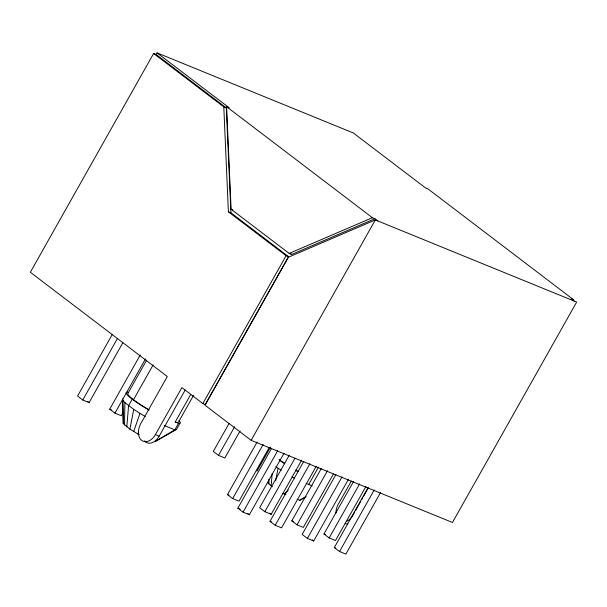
<?xml version="1.0" encoding="UTF-8"?>
<svg xmlns="http://www.w3.org/2000/svg" width="607" height="607" viewBox="0 0 607 607"><rect width="100%" height="100%" fill="white"/><g stroke="black" fill="none" stroke-linecap="round" stroke-linejoin="round"><path stroke-width="0.91" d="M124.541 425.021L124.875 402.608L122.834 400.309L122.614 398.966L123.304 423.625L129.921 429.119L139.246 434.764M272.391 486.677L268.886 483.916L268.954 479.242M126.795 426.888L128.593 405.696L132.25 399.209L133.517 399.732L153.146 364.883M271.139 485.79L272.156 473.801M129.921 429.119L133.745 409.361L124.875 402.608M275.654 480.827L278.089 468.263L275.882 466.684M133.692 431.539L139.967 413.367L133.745 409.361M137.857 434.005L138.753 432.351M153.624 53.484L30.35 272.255L167.304 376.507L140.824 423.504A13.134 8.999 -67.8 0 0 141.719 440.401A13.134 8.999 -67.8 0 0 155.4 434.604L181.88 387.607L202.821 403.549L205.356 404.581L288.651 256.761L230.926 212.822L228.391 211.79L223.801 106.9L153.624 53.484L156.158 54.516L226.328 107.932L230.926 212.822M156.158 54.516L157.069 52.892L353.327 132.971L425.393 187.829L427.927 188.868L573.714 299.843L571.187 298.811L574.116 301.042M112.242 334.503L77.567 396.045L82.772 400.005L89.108 402.593L122.857 342.689M82.772 400.005L117.447 338.463M123.578 411.607L121.263 415.712L114.935 413.132L109.73 409.164L140.24 355.012M114.935 413.132L145.452 358.972M146.621 360.186L127.895 393.412A29.09 3.847 29.4 0 0 149.011 409.816M144.345 440.811A13.134 8.999 -67.8 0 0 159.201 436.152L185.218 389.982M180.097 423.056L176.447 429.536L155.324 441.433L174.831 429.839L178.488 423.36L175.195 422.009L190.719 394.459M193.534 395.385L178.466 422.131A29.09 3.847 29.4 0 1 176.956 422.411L175.195 422.009M202.821 403.549L286.117 255.729L228.391 211.79M229.021 423.527L213.3 451.426L218.505 455.387L224.84 457.974L240.099 430.894M218.505 455.387L234.689 426.668M251.139 440.333L375.331 219.931L576.65 302.074L452.465 522.475L251.139 440.333L204.908 405.135L288.196 257.315L375.331 219.931M269.06 447.829L239.006 501.162L232.671 498.582L227.466 494.614L257.057 442.101M232.671 498.582L263.188 444.423M257.004 471.093L270.411 447.298M284.053 453.201L249.378 514.736L243.043 512.156L237.838 508.196L271.595 448.292M243.043 512.156L277.725 450.614M289.22 455.227L259.629 507.74L264.834 511.701L271.162 514.288L301.679 460.129M264.834 511.701L294.888 458.368M316.217 466.32L281.542 527.862L275.206 525.275L270.001 521.314L303.75 461.419M275.206 525.275L309.881 463.74M308.72 484.462L318.493 467.124M333.38 474.075L303.325 527.407L296.998 524.827L291.785 520.859L321.376 468.346M296.998 524.827L327.514 470.668M335.914 474.537L302.165 534.441L307.37 538.401L313.698 540.981L348.372 479.447M307.37 538.401L342.045 476.859M351.354 481.017L338.342 504.098A13.134 8.999 -67.8 0 0 335.937 512.961M366.006 486.374L335.489 540.534L329.153 537.946L323.948 533.985L353.54 481.472M329.153 537.946L359.67 483.794M380.536 492.565L345.861 554.108L339.533 551.52L334.32 547.56L368.077 487.664M354.784 511.906L352.925 515.199A13.134 8.999 -67.8 0 1 346.271 521.595M355.71 510.252L360.824 501.185M361.749 499.538L362.683 497.884M363.608 496.238L368.259 487.99M339.533 551.52L374.208 489.986M282.9 493.279L284.288 494.045L288.279 490.084M297.104 499.28L299.668 500.327L306.171 496.465M304.911 497.512L299.668 500.327M157.069 52.892L229.135 107.75L226.608 106.718L231.092 209.218L289.16 253.415L372.395 217.701L374.929 218.732L377.858 220.963M289.16 253.415L291.686 254.447L374.929 218.732M123.175 422.813L123.653 422.722M176.447 429.536L174.831 429.839L164.376 425.568M223.801 106.9L226.328 107.932M231.092 209.218L232.785 209.901M286.117 255.729L288.651 256.761M306.103 483.392L312.21 485.888M109.73 409.164L111.309 409.808M155.4 434.604L159.201 436.152M284.288 494.045L286.003 494.743M227.466 494.614L229.051 495.259M291.785 520.859L293.371 521.504M323.948 533.985L325.534 534.63M237.838 508.196L240.213 509.159M270.001 521.314L271.579 521.959M334.32 547.56L335.906 548.204M291.967 476.761L294.319 478.043M139.967 413.367L145.316 416.531M278.089 468.263L281.2 470.266M226.608 106.718L372.395 217.701M290.184 253.301L291.686 254.447M312.21 539.851L313.698 540.981M269.675 513.15L271.162 514.288M247.891 513.605L249.378 514.736M87.62 401.455L89.108 402.593M267.649 482.527L268.886 483.916M122.834 400.309L123.304 423.625M347.545 523.803A13.134 8.999 -67.8 0 1 345.148 523.598M179.08 420.674A30.965 4.097 29.4 0 1 178.488 423.36M148.943 410.059A30.965 4.097 29.4 0 1 127.88 392.183M298.325 471.502A29.09 3.847 29.4 0 1 295.821 470.122M284.789 463.46A29.09 3.847 29.4 0 1 279.114 459.56M297.976 471.601A30.965 4.097 29.4 0 1 295.617 470.288M284.744 463.756A30.965 4.097 29.4 0 1 279.379 460.152"/></g></svg>
